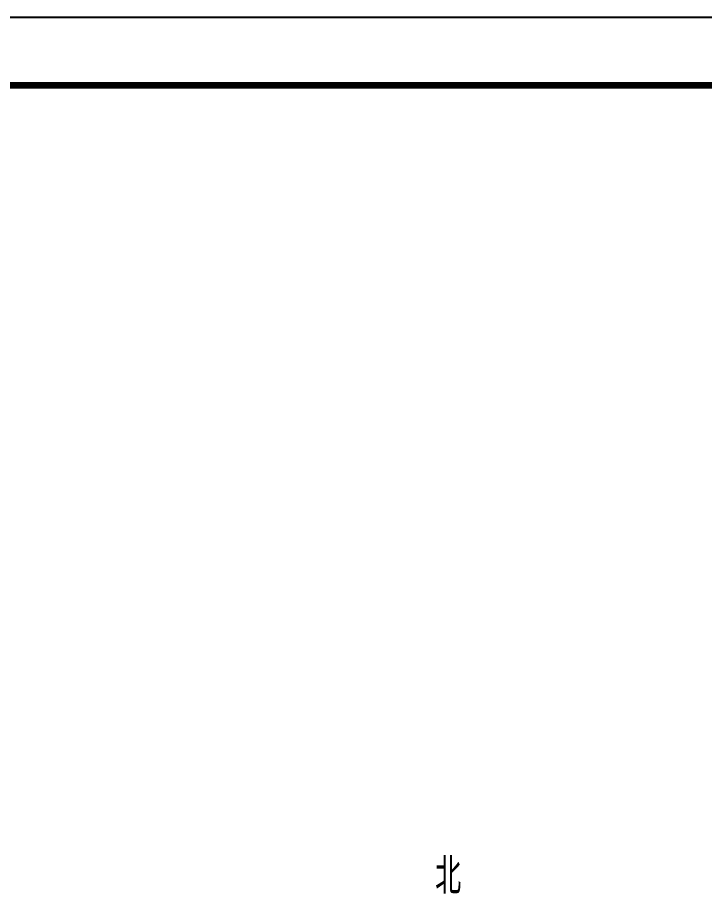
# Model space of a CAD drawing. Extents: x 815029915 to 815825525, y 579155098 to 579748855.
# Drawn here: x 815521617 to 815531740, y 579601237 to 579614209 of the extents above; entities that cross this region are included whole.
import ezdxf

# ---------------------------------------------------------------- set-up
doc = ezdxf.new("R2010")
doc.units = 0
doc.header["$LTSCALE"] = 100
doc.header["$MEASUREMENT"] = 0
for name, color, linetype in [('PUB_TEXT', 7, 'Continuous'), ('ZG-图框层', 4, 'Continuous'), ('zm', 1, 'Continuous')]:
    doc.layers.add(name, color=color, linetype=linetype)
doc.styles.add('_TCH_DIM', font='SIMPLEX', dxfattribs={"bigfont": 'GBCBIG'})

# ---------------------------------------------------------------- blocks, each defined once
blk = doc.blocks.new('ll')
at = {"layer": 'ZG-图框层'}
blk.add_lwpolyline([(815136770, 579524220), (815255670, 579524220), (815255670, 579608320), (815136770, 579608320)], close=True, dxfattribs=at)

msp = doc.modelspace()

# ---------------------------------------------------------------- linework, layer by layer
at = {"layer": 'ZG-图框层'}
msp.add_lwpolyline([(815422962.6, 579530109.4), (815541862.6, 579530109.4), (815541862.6, 579614209.4), (815422962.6, 579614209.4)], close=True, dxfattribs=at)
at = {"layer": 'ZG-图框层', "const_width": 100}
msp.add_lwpolyline([(815425462.6, 579531109.4), (815540862.6, 579531109.4), (815540862.6, 579613209.4), (815425462.6, 579613209.4)], close=True, dxfattribs=at)

# ---------------------------------------------------------------- block references
at = {"layer": 'zm', "color": 1}
msp.add_blockref('ll', (286192.5, 5889.5), dxfattribs=at)

# ---------------------------------------------------------------- texts
at = {"layer": 'PUB_TEXT', "style": '_TCH_DIM'}
msp.add_text('北', height=533.3, dxfattribs=at).set_placement((815527771.2, 579601284.6))

doc.saveas('drawing.dxf')
